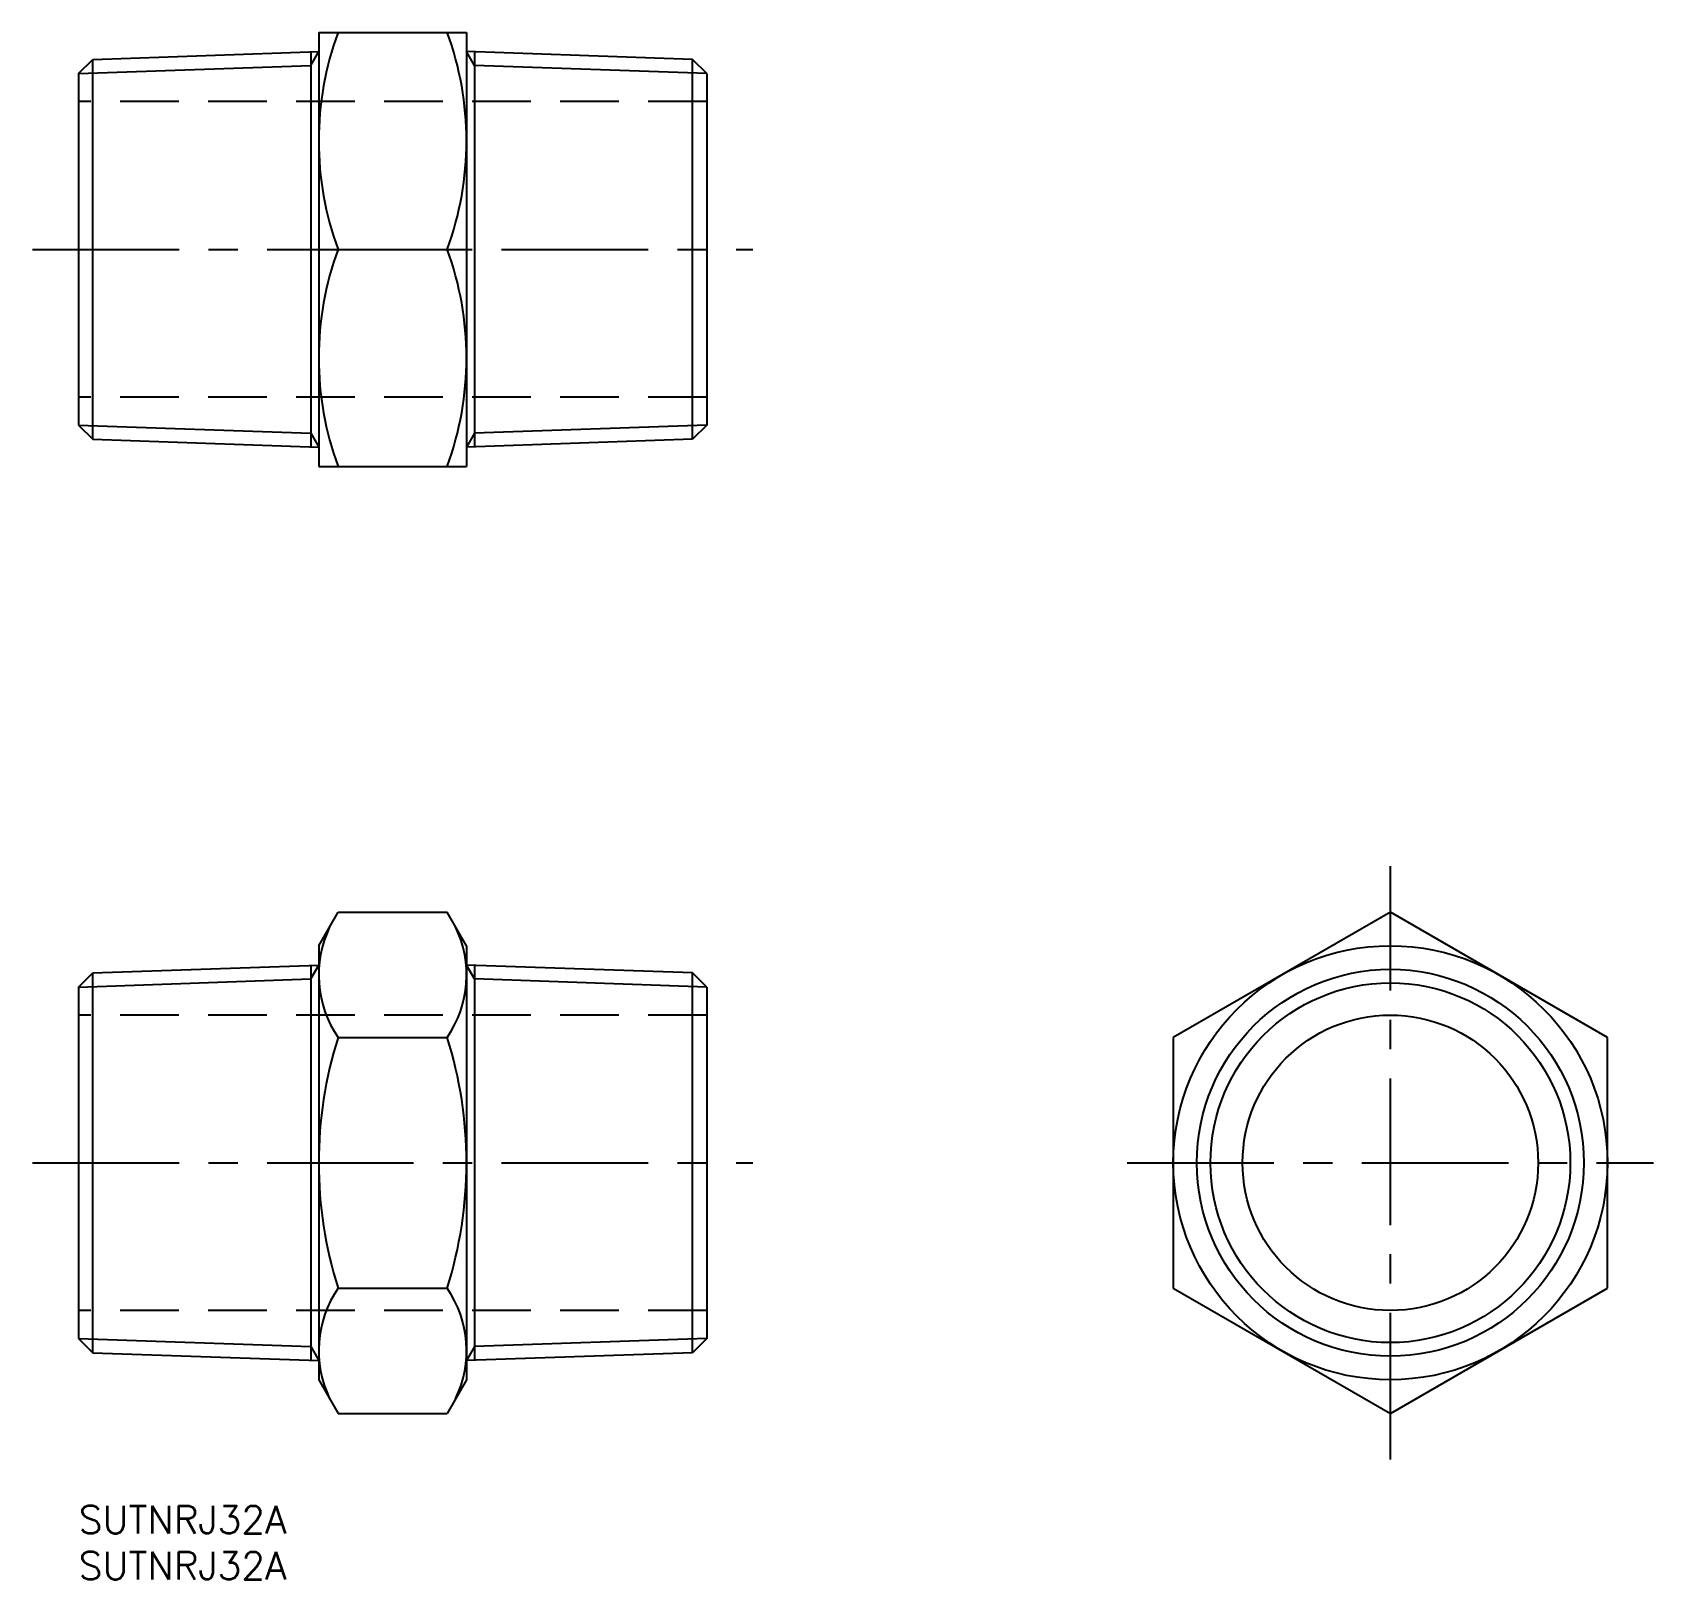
# Model space of a CAD drawing. Extents: x -5 to 171, y -8 to 160.
import ezdxf

# ---------------------------------------------------------------- set-up
doc = ezdxf.new("R2010")
doc.units = 0
doc.header["$LTSCALE"] = 0.5
doc.linetypes.add('CENTER', pattern=[50.8, 31.75, -6.35, 6.35, -6.35])
doc.linetypes.add('DASHED', pattern=[19.05, 12.7, -6.35])
for name, color, linetype in [('MSM_CENTER', 1, 'CENTER'), ('MSM_CONTINUOUS', 7, 'CONTINUOUS'), ('MSM_DASHED', 4, 'DASHED'), ('MSM_NARROW', 5, 'CONTINUOUS'), ('MSM_PART_NUMBER', 7, 'CONTINUOUS')]:
    doc.layers.add(name, color=color, linetype=linetype)
doc.styles.get("Standard").update_dxf_attribs({"font": 'txt.shx', "height": 3, "bigfont": 'bigfont.shx'})

# ---------------------------------------------------------------- blocks, each defined once
blk = doc.blocks.new('*U9')
at = {"layer": 'MSM_PART_NUMBER'}
blk.add_text('SUTNRJ32A', height=3, dxfattribs=at).set_placement((0, -3))
blk = doc.blocks.new('*U10')
at = {"layer": 'MSM_PART_NUMBER'}
blk.add_text('SUTNRJ32A', height=3, dxfattribs=at).set_placement((0, -8))

msp = doc.modelspace()

# ---------------------------------------------------------------- linework, layer by layer
at = {"layer": 'MSM_CENTER'}
for p, q in [((-5, 136.06), (73, 136.06)), ((142.02, 5), (142.02, 69.27)), ((-5, 37.14), (73, 37.14)), ((113.52, 37.14), (170.52, 37.14))]:
    msp.add_line(p, q, dxfattribs=at)
at = {"layer": 'MSM_CONTINUOUS'}
for p, q in [((26, 159.56), (42, 159.56)), ((26, 159.56), (26, 112.56)), ((42, 159.56), (42, 112.56)), ((0, 155.09), (1.53, 156.62)), ((1.53, 156.62), (26, 157.48)), ((1.53, 115.49), (1.53, 156.62)), ((25.13, 157.45), (25.13, 114.67)), ((66.47, 156.62), (42, 157.48)), ((42.87, 157.45), (42.87, 114.67)), ((66.47, 115.49), (66.47, 156.62)), ((68, 155.09), (66.47, 156.62)), ((0, 155.09), (0, 117.02)), ((68, 155.09), (68, 117.02)), ((28.1, 136.06), (39.9, 136.06)), ((0, 117.02), (1.53, 115.49)), ((68, 117.02), (66.47, 115.49)), ((1.53, 115.49), (26, 114.64)), ((66.47, 115.49), (42, 114.64)), ((26, 112.56), (42, 112.56)), ((26, 60.64), (28.1, 64.27)), ((28.1, 64.27), (39.9, 64.27)), ((42, 60.64), (39.9, 64.27)), ((142.02, 64.27), (118.52, 50.7)), ((165.52, 50.7), (142.02, 64.27)), ((26, 60.64), (26, 13.64)), ((42, 60.64), (42, 13.64)), ((1.53, 57.7), (26, 58.55)), ((25.13, 58.52), (25.13, 15.75)), ((66.47, 57.7), (42, 58.55)), ((42.87, 58.52), (42.87, 15.75)), ((0, 56.17), (1.53, 57.7)), ((0, 56.17), (0, 18.1)), ((1.53, 16.57), (1.53, 57.7)), ((66.47, 16.57), (66.47, 57.7)), ((68, 56.17), (66.47, 57.7)), ((68, 56.17), (68, 18.1)), ((28.1, 50.7), (39.9, 50.7)), ((118.52, 50.7), (118.52, 23.57)), ((165.52, 23.57), (165.52, 50.7)), ((28.1, 23.57), (39.9, 23.57)), ((118.52, 23.57), (142.02, 10)), ((142.02, 10), (165.52, 23.57)), ((0, 18.1), (1.53, 16.57)), ((68, 18.1), (66.47, 16.57)), ((1.53, 16.57), (26, 15.72)), ((66.47, 16.57), (42, 15.72)), ((26, 13.64), (28.1, 10)), ((42, 13.64), (39.9, 10)), ((28.1, 10), (39.9, 10))]:
    msp.add_line(p, q, dxfattribs=at)
for radius in [23.5, 20.95, 16]:
    msp.add_circle((142.02, 37.14), radius, dxfattribs=at)
for centre, radius, start, end in [((59.94, 147.81), 33.94, 159.7438, 200.2562), ((8.06, 147.81), 33.94, 339.7438, 20.2562), ((59.94, 124.31), 33.94, 159.7438, 200.2562), ((8.06, 124.31), 33.94, 339.7438, 20.2562), ((38.01, 57.49), 12.01, 154.3842, 214.3842), ((29.99, 57.49), 12.01, 325.6158, 25.6158), ((70.9, 37.14), 44.9, 162.412, 197.588), ((-2.9, 37.14), 44.9, 342.412, 17.588), ((38.01, 16.78), 12.01, 145.6158, 205.6158), ((29.99, 16.78), 12.01, 334.3842, 34.3842)]:
    msp.add_arc(centre, radius, start, end, dxfattribs=at)
at = {"layer": 'MSM_DASHED'}
for p, q in [((68, 152.06), (0, 152.06)), ((68, 120.06), (0, 120.06)), ((68, 53.14), (0, 53.14)), ((68, 21.14), (0, 21.14))]:
    msp.add_line(p, q, dxfattribs=at)
at = {"layer": 'MSM_NARROW'}
for p, q in [((25.13, 155.97), (26, 157.48)), ((42.87, 155.97), (42, 157.48)), ((0, 155.09), (25.13, 155.97)), ((68, 155.09), (42.87, 155.97)), ((0, 117.02), (25.13, 116.15)), ((25.13, 116.15), (26, 114.64)), ((42.87, 116.15), (42, 114.64)), ((68, 117.02), (42.87, 116.15)), ((25.13, 57.05), (26, 58.55)), ((42.87, 57.05), (42, 58.55)), ((0, 56.17), (25.13, 57.05)), ((68, 56.17), (42.87, 57.05)), ((0, 18.1), (25.13, 17.23)), ((68, 18.1), (42.87, 17.23)), ((25.13, 17.23), (26, 15.72)), ((42.87, 17.23), (42, 15.72))]:
    msp.add_line(p, q, dxfattribs=at)
msp.add_circle((142.02, 37.14), 19.48, dxfattribs=at)

# ---------------------------------------------------------------- block references
at = {"layer": 'MSM_CONTINUOUS'}
for name in ['*U9', '*U10']:
    msp.add_blockref(name, (0, 0), dxfattribs=at)

doc.saveas('drawing.dxf')
